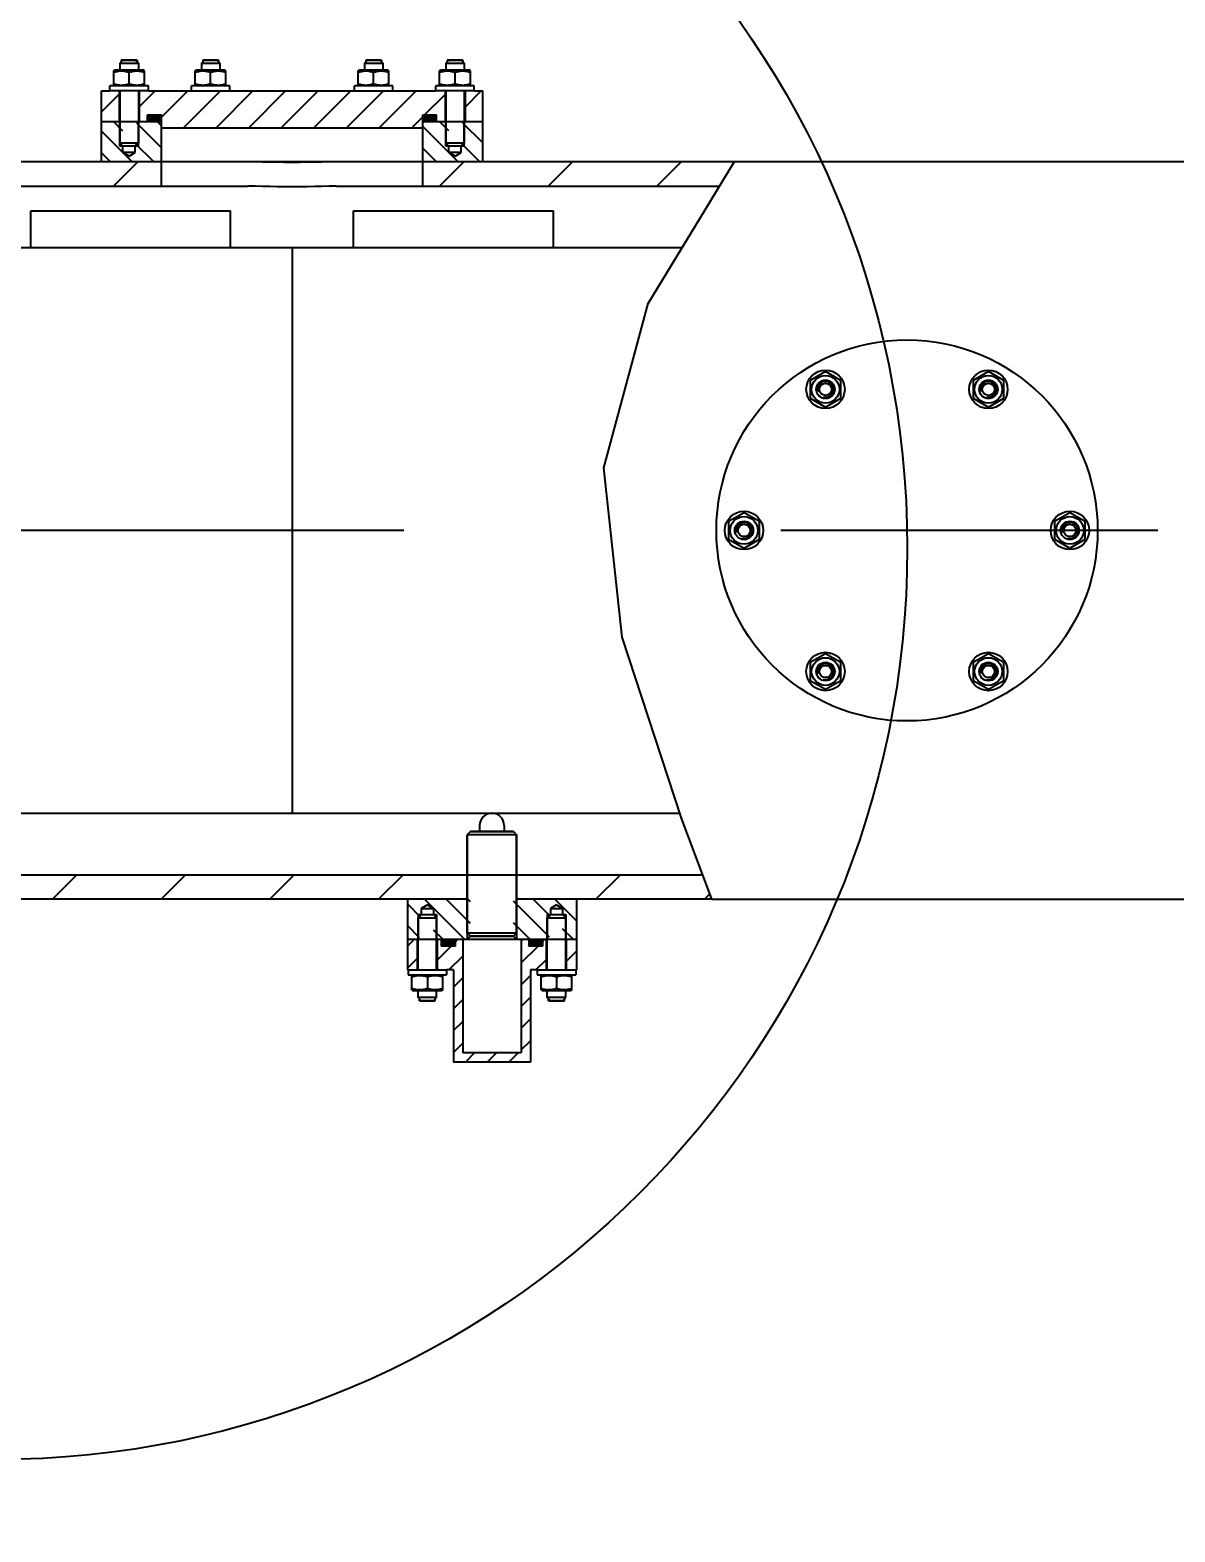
# Model space of a CAD drawing. Header units: millimetres. Extents: x 0 to 1189, y 0 to 841.
# Drawn here: x 188.99 to 203.89, y 686.15 to 705.7 of the extents above; entities that cross this region are included whole.
import ezdxf

# ---------------------------------------------------------------- set-up
doc = ezdxf.new("R2010")
doc.units = ezdxf.units.MM
doc.header["$LTSCALE"] = 65.395
doc.linetypes.add('CENTER', pattern=[0.6, 0.375, -0.075, 0.075, -0.075])
doc.layers.get('0').update_dxf_attribs({"linetype": 'CONTINUOUS'})
for name, color, linetype in [('ALL_AXIS', 7, 'CONTINUOUS'), ('ALL_CHAMFER', 7, 'CONTINUOUS'), ('ALL_DIMENSIONS', 7, 'CONTINUOUS'), ('ALL_ROUND', 7, 'CONTINUOUS')]:
    doc.layers.add(name, color=color, linetype=linetype)
doc.styles.get("Standard").update_dxf_attribs({"font": 'txt', "width": 0.7})
doc.dimstyles.new('DIMSTYLE_2', dxfattribs={"dimtxt": 3.5, "dimasz": 3, "dimexe": 0.18, "dimexo": 0.0625, "dimgap": 0.09, "dimtad": 1, "dimlfac": 25, "dimdsep": 46, "dimtxsty": 'STANDARD', "dimblk": '_FILLED', "dimblk1": '_FILLED', "dimblk2": '_FILLED', "dimcen": 0.09, "dimadec": 0, "dimazin": 0, "dimtp": 2, "dimtm": 2, "dimtfac": 1, "dimtofl": 0, "dimtmove": 0, "dimatfit": 3, "dimldrblk": '_FILLED', "dimfxl": 1, "dimtolj": 1, "dimarcsym": 0})

# ---------------------------------------------------------------- blocks, each defined once
blk = doc.blocks.new('_FILLED')
at = {"color": 0, "linetype": 'BYBLOCK'}
blk.add_solid([(0, 0), (-1, 0.1667), (-1, -0.1667)], dxfattribs=at)
blk = doc.blocks.new('*D1')
at = {"layer": 'ALL_DIMENSIONS', "color": 2, "linetype": 'CONTINUOUS'}
for p, q in [((111.762, 705.039), (111.762, 735.427)), ((976.89, 705.039), (976.89, 735.427)), ((111.762, 733.427), (544.326, 733.427)), ((976.89, 733.427), (544.326, 733.427))]:
    blk.add_line(p, q, dxfattribs=at)
at = {"layer": 'ALL_DIMENSIONS', "color": 2, "linetype": 'CONTINUOUS', "xscale": 3, "yscale": 3, "zscale": 3, "rotation": 180}
blk.add_blockref('_FILLED', (111.762, 733.427), dxfattribs=at)
at = {"layer": 'ALL_DIMENSIONS', "color": 2, "linetype": 'CONTINUOUS', "xscale": 3, "yscale": 3, "zscale": 3}
blk.add_blockref('_FILLED', (976.89, 733.427), dxfattribs=at)
blk = doc.blocks.new('*D3')
at = {"layer": 'ALL_DIMENSIONS', "color": 2, "linetype": 'CONTINUOUS'}
for p, q in [((132.402, 666.841), (132.402, 725.427)), ((292.402, 694.115), (292.402, 725.427)), ((132.402, 723.427), (212.402, 723.427)), ((292.402, 723.427), (212.402, 723.427))]:
    blk.add_line(p, q, dxfattribs=at)
at = {"layer": 'ALL_DIMENSIONS', "color": 2, "linetype": 'CONTINUOUS', "xscale": 3, "yscale": 3, "zscale": 3, "rotation": 180}
blk.add_blockref('_FILLED', (132.402, 723.427), dxfattribs=at)
at = {"layer": 'ALL_DIMENSIONS', "color": 2, "linetype": 'CONTINUOUS', "xscale": 3, "yscale": 3, "zscale": 3}
blk.add_blockref('_FILLED', (292.402, 723.427), dxfattribs=at)
blk = doc.blocks.new('*D4')
at = {"layer": 'ALL_DIMENSIONS', "color": 2, "linetype": 'CONTINUOUS'}
for p, q in [((132.402, 666.841), (132.402, 730.427)), ((452.402, 694.115), (452.402, 730.427)), ((132.402, 728.427), (292.402, 728.427)), ((452.402, 728.427), (292.402, 728.427))]:
    blk.add_line(p, q, dxfattribs=at)
at = {"layer": 'ALL_DIMENSIONS', "color": 2, "linetype": 'CONTINUOUS', "xscale": 3, "yscale": 3, "zscale": 3, "rotation": 180}
blk.add_blockref('_FILLED', (132.402, 728.427), dxfattribs=at)
at = {"layer": 'ALL_DIMENSIONS', "color": 2, "linetype": 'CONTINUOUS', "xscale": 3, "yscale": 3, "zscale": 3}
blk.add_blockref('_FILLED', (452.402, 728.427), dxfattribs=at)

msp = doc.modelspace()

# ---------------------------------------------------------------- linework, layer by layer
at = {"color": 7, "linetype": 'CONTINUOUS'}
for p, q in [((190.08175677, 705.16758161), (190.10175857, 705.17912965)), ((190.10175996, 705.17912965), (190.46175719, 705.17912965)), ((190.38443807, 705.30712965), (190.17907908, 705.30712965)), ((190.48176038, 705.16758161), (190.46175857, 705.17912965)), ((191.14175677, 705.16758161), (191.16175857, 705.17912965)), ((191.16175996, 705.17912965), (191.52175719, 705.17912965)), ((191.44443807, 705.30712965), (191.23907908, 705.30712965)), ((191.54176038, 705.16758161), (191.52175857, 705.17912965)), ((193.26175677, 705.16758161), (193.28175857, 705.17912965)), ((193.28175996, 705.17912965), (193.64175719, 705.17912965)), ((193.56443807, 705.30712965), (193.35907908, 705.30712965)), ((193.66176038, 705.16758161), (193.64175857, 705.17912965)), ((194.32175677, 705.16758161), (194.34175857, 705.17912965)), ((194.34175996, 705.17912965), (194.70175719, 705.17912965)), ((194.62443807, 705.30712965), (194.41907908, 705.30712965)), ((194.72176038, 705.16758161), (194.70175857, 705.17912965)), ((190.08175857, 704.98267666), (190.08175857, 705.16758265)), ((190.10175857, 704.97112965), (190.08175857, 704.98267666)), ((190.28175857, 705.00053994), (190.28175857, 705.14971937)), ((190.46175857, 704.97112965), (190.48175857, 704.98267666)), ((190.48175857, 704.98267666), (190.48175857, 705.16758265)), ((191.14175857, 704.98267666), (191.14175857, 705.16758265)), ((191.16175857, 704.97112965), (191.14175857, 704.98267666)), ((191.34175857, 705.00053994), (191.34175857, 705.14971937)), ((191.52175857, 704.97112965), (191.54175857, 704.98267666)), ((191.54175857, 704.98267666), (191.54175857, 705.16758265)), ((193.26175857, 704.98267666), (193.26175857, 705.16758265)), ((193.28175857, 704.97112965), (193.26175857, 704.98267666)), ((193.46175857, 705.00053994), (193.46175857, 705.14971937)), ((193.64175857, 704.97112965), (193.66175857, 704.98267666)), ((193.66175857, 704.98267666), (193.66175857, 705.16758265)), ((194.32175857, 704.98267666), (194.32175857, 705.16758265)), ((194.34175857, 704.97112965), (194.32175857, 704.98267666)), ((194.52175857, 705.00053994), (194.52175857, 705.14971937)), ((194.70175857, 704.97112965), (194.72175857, 704.98267666)), ((194.72175857, 704.98267666), (194.72175857, 705.16758265)), ((189.92175857, 703.98712965), (189.92175857, 704.90712965)), ((189.92175857, 704.90712965), (190.03175857, 704.90712965)), ((190.15175857, 704.90712965), (190.15175857, 704.50712965)), ((190.41175857, 704.90712965), (190.41175857, 704.50712965)), ((190.53175857, 704.90712965), (194.27175857, 704.90712965)), ((194.39175857, 704.90712965), (194.39175857, 704.50712965)), ((194.65175857, 704.90712965), (194.65175857, 704.50712965)), ((194.77175857, 704.90712965), (194.88175857, 704.90712965)), ((194.88175857, 703.98712965), (194.88175857, 704.90712965)), ((190.52175857, 704.50712965), (190.52175857, 704.59512965)), ((190.52175857, 704.59512965), (190.70175857, 704.59512965)), ((190.70175857, 703.66712965), (190.70175857, 704.59512965)), ((194.10175857, 703.66712965), (194.10175857, 704.59512965)), ((194.10175857, 704.59512965), (194.28175857, 704.59512965)), ((194.28175857, 704.50712965), (194.28175857, 704.59512965)), ((189.92175857, 704.50712965), (190.70175857, 704.50712965)), ((190.70175857, 704.42712965), (194.10175857, 704.42712965)), ((194.10175857, 704.50712965), (194.88175857, 704.50712965)), ((190.40175857, 704.18712965), (190.16175857, 704.18712965)), ((190.20175857, 704.10712965), (190.20175857, 704.18712965)), ((190.28175857, 704.0590608), (190.20175857, 704.10712965)), ((190.36175857, 704.10712965), (190.20175857, 704.10712965)), ((190.28175857, 704.0590608), (190.36175857, 704.10712965)), ((190.36175857, 704.10712965), (190.36175857, 704.18712965)), ((194.64175857, 704.18712965), (194.40175857, 704.18712965)), ((194.44175857, 704.10712965), (194.44175857, 704.18712965)), ((194.52175857, 704.0590608), (194.44175857, 704.10712965)), ((194.60175857, 704.10712965), (194.44175857, 704.10712965)), ((194.52175857, 704.0590608), (194.60175857, 704.10712965)), ((194.60175857, 704.10712965), (194.60175857, 704.18712965)), ((186.92175857, 703.98712965), (230.50768936, 703.98712965)), ((197.77766922, 703.3605382), (198.15818579, 703.98712965)), ((181.37277122, 703.66712965), (191.82730231, 703.66712965)), ((192.97621484, 703.66712965), (197.96385613, 703.66712965)), ((189.00175857, 702.86712965), (189.00175857, 703.34712965)), ((189.00175857, 703.34712965), (191.60175857, 703.34712965)), ((191.60175857, 702.86712965), (191.60175857, 703.34712965)), ((193.20175857, 702.86712965), (193.20175857, 703.34712965)), ((193.20175857, 703.34712965), (195.80175857, 703.34712965)), ((195.80175857, 702.86712965), (195.80175857, 703.34712965)), ((197.03443509, 702.14167293), (197.77766922, 703.3605382)), ((180.97694073, 702.86712965), (197.4768008, 702.86712965)), ((192.40175857, 702.86712965), (192.40175857, 695.50712965)), ((196.45624509, 700.00367204), (197.03443509, 702.14167293)), ((199.34175857, 701.25404362), (199.14175857, 701.13857356)), ((199.14175857, 701.13857356), (199.14175857, 700.90763346)), ((199.54175857, 701.13857356), (199.34175857, 701.25404362)), ((199.54175857, 700.90763346), (199.54175857, 701.13857356)), ((201.46175857, 701.25404362), (201.26175857, 701.13857356)), ((201.26175857, 701.13857356), (201.26175857, 700.90763346)), ((201.66175857, 701.13857356), (201.46175857, 701.25404362)), ((201.66175857, 700.90763346), (201.66175857, 701.13857356)), ((199.14175857, 700.90763346), (199.34175857, 700.7921634)), ((199.34175857, 700.7921634), (199.54175857, 700.90763346)), ((201.26175857, 700.90763346), (201.46175857, 700.7921634)), ((201.46175857, 700.7921634), (201.66175857, 700.90763346)), ((196.69829265, 697.79676499), (196.45624509, 700.00367204)), ((198.28175857, 699.41806976), (198.08175857, 699.30259971)), ((198.48175857, 699.30259971), (198.28175857, 699.41806976)), ((202.52175857, 699.41806976), (202.32175857, 699.30259971)), ((202.72175857, 699.30259971), (202.52175857, 699.41806976)), ((198.08175857, 699.30259971), (198.08175857, 699.0716596)), ((198.48175857, 699.0716596), (198.48175857, 699.30259971)), ((202.32175857, 699.30259971), (202.32175857, 699.0716596)), ((202.72175857, 699.0716596), (202.72175857, 699.30259971)), ((198.08175857, 699.0716596), (198.28175857, 698.95618955)), ((198.28175857, 698.95618955), (198.48175857, 699.0716596)), ((202.32175857, 699.0716596), (202.52175857, 698.95618955)), ((202.52175857, 698.95618955), (202.72175857, 699.0716596)), ((197.46655878, 695.44375576), (196.69829265, 697.79676499)), ((199.34175857, 697.5820959), (199.14175857, 697.46662585)), ((199.54175857, 697.46662585), (199.34175857, 697.5820959)), ((201.46175857, 697.5820959), (201.26175857, 697.46662585)), ((201.66175857, 697.46662585), (201.46175857, 697.5820959)), ((199.14175857, 697.46662585), (199.14175857, 697.23568574)), ((199.54175857, 697.23568574), (199.54175857, 697.46662585)), ((201.26175857, 697.46662585), (201.26175857, 697.23568574)), ((201.66175857, 697.23568574), (201.66175857, 697.46662585)), ((199.14175857, 697.23568574), (199.34175857, 697.12021569)), ((199.34175857, 697.12021569), (199.54175857, 697.23568574)), ((201.26175857, 697.23568574), (201.46175857, 697.12021569)), ((201.46175857, 697.12021569), (201.66175857, 697.23568574)), ((178.3685533, 695.50712965), (197.44586697, 695.50712965)), ((197.8642143, 694.38712965), (197.46655878, 695.44375576)), ((194.72175857, 695.26712965), (195.28175857, 695.26712965)), ((178.30743983, 694.70712965), (197.74378403, 694.70712965)), ((194.68175857, 694.38712965), (186.92175857, 694.38712965)), ((193.90175857, 694.38712965), (193.90175857, 693.46712965)), ((194.16175857, 694.3151985), (194.08175857, 694.26712965)), ((194.08175857, 694.26712965), (194.08175857, 694.18712965)), ((194.08175857, 694.26712965), (194.24175857, 694.26712965)), ((194.16175857, 694.3151985), (194.24175857, 694.26712965)), ((194.24175857, 694.26712965), (194.24175857, 694.18712965)), ((197.8642143, 694.38712965), (195.32175857, 694.38712965)), ((195.84175857, 694.3151985), (195.76175857, 694.26712965)), ((195.76175857, 694.26712965), (195.76175857, 694.18712965)), ((195.76175857, 694.26712965), (195.92175857, 694.26712965)), ((195.84175857, 694.3151985), (195.92175857, 694.26712965)), ((195.92175857, 694.26712965), (195.92175857, 694.18712965)), ((196.10175857, 694.38712965), (196.10175857, 693.46712965)), ((194.04175857, 694.18712965), (194.28175857, 694.18712965)), ((195.72175857, 694.18712965), (195.96175857, 694.18712965)), ((193.90175857, 693.86712965), (196.10175857, 693.86712965)), ((194.03175857, 693.46712965), (194.03175857, 693.86712965)), ((194.29175857, 693.46712965), (194.29175857, 693.86712965)), ((194.34175857, 693.86712965), (194.34175857, 693.77912965)), ((194.52175857, 693.86712965), (194.52175857, 693.77912965)), ((194.62175857, 693.86712965), (194.62175857, 692.38712965)), ((194.72175857, 693.90712965), (194.68175857, 693.86712965)), ((194.72175857, 693.90712965), (195.28175857, 693.90712965)), ((195.28175857, 693.90712965), (195.32175857, 693.86712965)), ((195.38175857, 693.86712965), (195.38175857, 692.38712965)), ((195.48175857, 693.86712965), (195.48175857, 693.77912965)), ((195.66175857, 693.86712965), (195.66175857, 693.77912965)), ((195.71175857, 693.46712965), (195.71175857, 693.86712965)), ((195.97175857, 693.46712965), (195.97175857, 693.86712965)), ((194.52175857, 693.77912965), (194.34175857, 693.77912965)), ((195.66175857, 693.77912965), (195.48175857, 693.77912965)), ((193.91175857, 693.46712965), (193.90175857, 693.46712965)), ((194.50175857, 693.46712965), (194.41175857, 693.46712965)), ((194.50175857, 693.46712965), (194.50175857, 692.26712965)), ((195.50175857, 693.46712965), (195.50175857, 692.26712965)), ((195.59175857, 693.46712965), (195.50175857, 693.46712965)), ((196.10175857, 693.46712965), (196.09175857, 693.46712965)), ((193.98175857, 693.40312965), (193.96175857, 693.39158265)), ((193.96175857, 693.20667666), (193.96175857, 693.39158265)), ((194.16175857, 693.37371937), (194.16175857, 693.22453994)), ((194.34175857, 693.40312965), (194.36175857, 693.39158265)), ((194.36175857, 693.20667666), (194.36175857, 693.39158265)), ((195.66175857, 693.40312965), (195.64175857, 693.39158265)), ((195.64175857, 693.20667666), (195.64175857, 693.39158265)), ((195.84175857, 693.37371937), (195.84175857, 693.22453994)), ((196.02175857, 693.40312965), (196.04175857, 693.39158265)), ((196.04175857, 693.20667666), (196.04175857, 693.39158265)), ((193.96175677, 693.2066777), (193.98175857, 693.19512965)), ((194.34175719, 693.19512965), (193.98175996, 693.19512965)), ((194.05907908, 693.06712965), (194.26443807, 693.06712965)), ((194.36176038, 693.2066777), (194.34175857, 693.19512965)), ((195.64175677, 693.2066777), (195.66175857, 693.19512965)), ((196.02175719, 693.19512965), (195.66175996, 693.19512965)), ((195.73907908, 693.06712965), (195.94443807, 693.06712965)), ((196.04176038, 693.2066777), (196.02175857, 693.19512965)), ((195.38175857, 692.38712965), (194.62175857, 692.38712965)), ((195.50175857, 692.26712965), (194.50175857, 692.26712965))]:
    msp.add_line(p, q, dxfattribs=at)
at = {"color": 2, "linetype": 'CONTINUOUS'}
for p, q in [((190.17907908, 705.30712965), (190.17907908, 705.28445016)), ((190.38443807, 705.30712965), (190.38443807, 705.28445016)), ((191.23907908, 705.30712965), (191.23907908, 705.28445016)), ((191.44443807, 705.30712965), (191.44443807, 705.28445016)), ((193.35907908, 705.30712965), (193.35907908, 705.28445016)), ((193.56443807, 705.30712965), (193.56443807, 705.28445016)), ((194.41907908, 705.30712965), (194.41907908, 705.28445016)), ((194.62443807, 705.30712965), (194.62443807, 705.28445016)), ((189.92175857, 704.63293848), (190.15175857, 704.86293848)), ((190.41175857, 704.69867441), (190.62021382, 704.90712965)), ((190.70175857, 704.56441034), (191.04447789, 704.90712965)), ((190.98874196, 704.42712965), (191.46874196, 704.90712965)), ((191.41300602, 704.42712965), (191.89300602, 704.90712965)), ((191.83727009, 704.42712965), (192.31727009, 704.90712965)), ((192.26153416, 704.42712965), (192.74153416, 704.90712965)), ((192.68579823, 704.42712965), (193.16579823, 704.90712965)), ((193.1100623, 704.42712965), (193.5900623, 704.90712965)), ((193.53432637, 704.42712965), (194.01432637, 704.90712965)), ((194.12659044, 704.59512965), (194.39175857, 704.86029779)), ((194.65175857, 704.69603372), (194.86285451, 704.90712965)), ((190.52175857, 704.58994254), (190.52694568, 704.59512965)), ((190.52175857, 704.57580041), (190.54108782, 704.59512965)), ((190.52175857, 704.56165827), (190.55522996, 704.59512965)), ((190.52175857, 704.54751614), (190.56937209, 704.59512965)), ((190.52175857, 704.533374), (190.58351423, 704.59512965)), ((190.52175857, 704.51923186), (190.59765636, 704.59512965)), ((190.5237985, 704.50712965), (190.6117985, 704.59512965)), ((190.6117985, 704.50712965), (190.5237985, 704.59512965)), ((190.53794063, 704.50712965), (190.62594063, 704.59512965)), ((190.62594063, 704.50712965), (190.53794063, 704.59512965)), ((190.55208277, 704.50712965), (190.64008277, 704.59512965)), ((190.64008277, 704.50712965), (190.55208277, 704.59512965)), ((190.56622491, 704.50712965), (190.65422491, 704.59512965)), ((190.65422491, 704.50712965), (190.56622491, 704.59512965)), ((190.58036704, 704.50712965), (190.66836704, 704.59512965)), ((190.66836704, 704.50712965), (190.58036704, 704.59512965)), ((190.59450918, 704.50712965), (190.68250918, 704.59512965)), ((190.68250918, 704.50712965), (190.59450918, 704.59512965)), ((190.60865131, 704.50712965), (190.69665131, 704.59512965)), ((190.69665131, 704.50712965), (190.60865131, 704.59512965)), ((190.70175857, 704.51616453), (190.62279345, 704.59512965)), ((190.62279345, 704.50712965), (190.70175857, 704.58609478)), ((190.70175857, 704.53030666), (190.63693558, 704.59512965)), ((190.70175857, 704.5444488), (190.65107772, 704.59512965)), ((190.70175857, 704.55859093), (190.66521985, 704.59512965)), ((190.70175857, 704.57273307), (190.67936199, 704.59512965)), ((190.70175857, 704.5868752), (190.69350413, 704.59512965)), ((194.10175857, 704.59198223), (194.104906, 704.59512965)), ((194.10175857, 704.57784009), (194.11904813, 704.59512965)), ((194.10175857, 704.56369796), (194.13319027, 704.59512965)), ((194.10175857, 704.54955582), (194.1473324, 704.59512965)), ((194.10175857, 704.53541369), (194.16147454, 704.59512965)), ((194.10175857, 704.52127155), (194.17561668, 704.59512965)), ((194.10175881, 704.50712965), (194.18975881, 704.59512965)), ((194.18975881, 704.50712965), (194.10175881, 704.59512965)), ((194.11590095, 704.50712965), (194.20390095, 704.59512965)), ((194.20390095, 704.50712965), (194.11590095, 704.59512965)), ((194.13004308, 704.50712965), (194.21804308, 704.59512965)), ((194.21804308, 704.50712965), (194.13004308, 704.59512965)), ((194.14418522, 704.50712965), (194.23218522, 704.59512965)), ((194.23218522, 704.50712965), (194.14418522, 704.59512965)), ((194.15832735, 704.50712965), (194.24632735, 704.59512965)), ((194.24632735, 704.50712965), (194.15832735, 704.59512965)), ((194.17246949, 704.50712965), (194.26046949, 704.59512965)), ((194.26046949, 704.50712965), (194.17246949, 704.59512965)), ((194.18661162, 704.50712965), (194.27461162, 704.59512965)), ((194.27461162, 704.50712965), (194.18661162, 704.59512965)), ((194.28175857, 704.51412484), (194.20075376, 704.59512965)), ((194.20075376, 704.50712965), (194.28175857, 704.58813447)), ((194.28175857, 704.52826697), (194.2148959, 704.59512965)), ((194.28175857, 704.54240911), (194.22903803, 704.59512965)), ((194.28175857, 704.55655125), (194.24318017, 704.59512965)), ((194.28175857, 704.57069338), (194.2573223, 704.59512965)), ((194.28175857, 704.58483552), (194.27146444, 704.59512965)), ((190.20175857, 704.38428354), (190.07891246, 704.50712965)), ((190.16175857, 704.18712965), (190.16175857, 704.50712965)), ((190.70175857, 704.16712625), (190.38175687, 704.48712795)), ((190.40175857, 704.18712965), (190.40175857, 704.50712965)), ((190.59765636, 704.50712965), (190.52175857, 704.58302744)), ((190.58351423, 704.50712965), (190.52175857, 704.56888531)), ((190.56937209, 704.50712965), (190.52175857, 704.55474317)), ((190.55522996, 704.50712965), (190.52175857, 704.54060103)), ((190.54108782, 704.50712965), (190.52175857, 704.5264589)), ((190.52694568, 704.50712965), (190.52175857, 704.51231676)), ((190.63693558, 704.50712965), (190.70175857, 704.57195264)), ((190.70175857, 704.44996897), (190.64459789, 704.50712965)), ((190.65107772, 704.50712965), (190.70175857, 704.55781051)), ((190.66521985, 704.50712965), (190.70175857, 704.54366837)), ((190.67936199, 704.50712965), (190.70175857, 704.52952624)), ((190.69350413, 704.50712965), (190.70175857, 704.5153841)), ((193.95859044, 704.42712965), (194.10175857, 704.57029779)), ((194.17561668, 704.50712965), (194.10175857, 704.58098775)), ((194.16147454, 704.50712965), (194.10175857, 704.56684562)), ((194.1473324, 704.50712965), (194.10175857, 704.55270348)), ((194.13319027, 704.50712965), (194.10175857, 704.53856135)), ((194.11904813, 704.50712965), (194.10175857, 704.52441921)), ((194.104906, 704.50712965), (194.10175857, 704.51027708)), ((194.55871044, 703.98712965), (194.10175857, 704.44408152)), ((194.2148959, 704.50712965), (194.28175857, 704.57399233)), ((194.22903803, 704.50712965), (194.28175857, 704.5598502)), ((194.24318017, 704.50712965), (194.28175857, 704.54570806)), ((194.2573223, 704.50712965), (194.28175857, 704.53156592)), ((194.27146444, 704.50712965), (194.28175857, 704.51742379)), ((194.44175857, 704.38692423), (194.32155315, 704.50712965)), ((194.40175857, 704.18712965), (194.40175857, 704.50712965)), ((194.88175857, 704.22976694), (194.62307722, 704.4884483)), ((194.64175857, 704.18712965), (194.64175857, 704.50712965)), ((190.31606975, 703.98712965), (189.92175857, 704.38144083)), ((190.17907908, 704.20980915), (190.17907908, 704.18712965)), ((190.59891246, 703.98712965), (190.36175857, 704.22428354)), ((190.38443807, 704.20980915), (190.38443807, 704.18712965)), ((194.41907908, 704.20980915), (194.41907908, 704.18712965)), ((194.84155315, 703.98712965), (194.60175857, 704.22692423)), ((194.62443807, 704.20980915), (194.62443807, 704.18712965)), ((190.03322704, 703.98712965), (189.92175857, 704.09859812)), ((194.27586772, 703.98712965), (194.10175857, 704.1612388)), ((190.07718483, 703.66712965), (190.39718483, 703.98712965)), ((194.31982552, 703.66712965), (194.63982552, 703.98712965)), ((195.73403908, 703.66712965), (196.05403908, 703.98712965)), ((197.14825264, 703.66712965), (197.46825264, 703.98712965)), ((189.28246621, 694.38712965), (189.60246621, 694.70712965)), ((190.69667977, 694.38712965), (191.01667977, 694.70712965)), ((192.11089333, 694.38712965), (192.43089333, 694.70712965)), ((193.52510689, 694.38712965), (193.84510689, 694.70712965)), ((194.68175857, 694.70712965), (194.68175857, 693.86712965)), ((195.32175857, 694.70712965), (195.32175857, 693.86712965)), ((196.35353402, 694.38712965), (196.67353402, 694.70712965)), ((197.76774758, 694.38712965), (197.83783666, 694.45721873)), ((194.08175857, 694.14710795), (193.90175857, 694.32710795)), ((194.64457959, 693.86712965), (194.12457959, 694.38712965)), ((194.72175857, 694.07279338), (194.4074223, 694.38712965)), ((194.72175857, 694.35563609), (194.69026501, 694.38712965)), ((195.74885451, 693.89422558), (195.28175857, 694.36132152)), ((195.76175857, 694.16416423), (195.53879315, 694.38712965)), ((196.10175857, 694.10700694), (195.82163586, 694.38712965)), ((194.06032637, 693.88569745), (193.90175857, 694.04426524)), ((194.04175857, 694.18712965), (194.04175857, 693.86712965)), ((194.05907908, 694.16445016), (194.05907908, 694.18712965)), ((194.26443807, 694.16445016), (194.26443807, 694.18712965)), ((194.28175857, 694.18712965), (194.28175857, 693.86712965)), ((195.49310772, 693.86712965), (195.28175857, 694.0784788)), ((195.72175857, 694.18712965), (195.72175857, 693.86712965)), ((195.73907908, 694.16445016), (195.73907908, 694.18712965)), ((195.94443807, 694.16445016), (195.94443807, 694.18712965)), ((195.96175857, 694.18712965), (195.96175857, 693.86712965)), ((193.90175857, 693.77519949), (193.99368874, 693.86712965)), ((194.36173687, 693.86712965), (194.24175857, 693.98710795)), ((194.34175857, 693.85779308), (194.35109515, 693.86712965)), ((194.34175857, 693.84365094), (194.36523728, 693.86712965)), ((194.34175857, 693.82950881), (194.37937942, 693.86712965)), ((194.34175857, 693.81536667), (194.39352155, 693.86712965)), ((194.34175857, 693.80122454), (194.40766369, 693.86712965)), ((194.34175857, 693.7870824), (194.42180583, 693.86712965)), ((194.42180583, 693.77912965), (194.34175857, 693.8591769)), ((194.40766369, 693.77912965), (194.34175857, 693.84503477)), ((194.34794796, 693.77912965), (194.43594796, 693.86712965)), ((194.43594796, 693.77912965), (194.34794796, 693.86712965)), ((194.3620901, 693.77912965), (194.4500901, 693.86712965)), ((194.4500901, 693.77912965), (194.3620901, 693.86712965)), ((194.37623223, 693.77912965), (194.46423223, 693.86712965)), ((194.46423223, 693.77912965), (194.37623223, 693.86712965)), ((194.39037437, 693.77912965), (194.47837437, 693.86712965)), ((194.47837437, 693.77912965), (194.39037437, 693.86712965)), ((194.4045165, 693.77912965), (194.4925165, 693.86712965)), ((194.4925165, 693.77912965), (194.4045165, 693.86712965)), ((194.41865864, 693.77912965), (194.50665864, 693.86712965)), ((194.50665864, 693.77912965), (194.41865864, 693.86712965)), ((194.43280077, 693.77912965), (194.52080077, 693.86712965)), ((194.52080077, 693.77912965), (194.43280077, 693.86712965)), ((194.52175857, 693.79231399), (194.44694291, 693.86712965)), ((194.44694291, 693.77912965), (194.52175857, 693.85394532)), ((194.52175857, 693.80645612), (194.46108505, 693.86712965)), ((194.46108505, 693.77912965), (194.52175857, 693.83980318)), ((194.52175857, 693.82059826), (194.47522718, 693.86712965)), ((194.52175857, 693.8347404), (194.48936932, 693.86712965)), ((194.52175857, 693.84888253), (194.50351145, 693.86712965)), ((194.52175857, 693.86302467), (194.51765359, 693.86712965)), ((194.52175857, 693.82951407), (194.55937416, 693.86712965)), ((195.38175857, 693.84098593), (195.4079023, 693.86712965)), ((195.48175857, 693.86642223), (195.482466, 693.86712965)), ((195.48175857, 693.85228009), (195.49660813, 693.86712965)), ((195.48175857, 693.83813796), (195.51075027, 693.86712965)), ((195.48175857, 693.82399582), (195.5248924, 693.86712965)), ((195.48175857, 693.80985369), (195.53903454, 693.86712965)), ((195.48175857, 693.79571155), (195.55317668, 693.86712965)), ((195.48175857, 693.78156942), (195.56731881, 693.86712965)), ((195.56731881, 693.77912965), (195.48175857, 693.86468989)), ((195.55317668, 693.77912965), (195.48175857, 693.85054775)), ((195.53903454, 693.77912965), (195.48175857, 693.83640562)), ((195.49346095, 693.77912965), (195.58146095, 693.86712965)), ((195.58146095, 693.77912965), (195.49346095, 693.86712965)), ((195.50760308, 693.77912965), (195.59560308, 693.86712965)), ((195.59560308, 693.77912965), (195.50760308, 693.86712965)), ((195.52174522, 693.77912965), (195.60974522, 693.86712965)), ((195.60974522, 693.77912965), (195.52174522, 693.86712965)), ((195.53588735, 693.77912965), (195.62388735, 693.86712965)), ((195.62388735, 693.77912965), (195.53588735, 693.86712965)), ((195.55002949, 693.77912965), (195.63802949, 693.86712965)), ((195.63802949, 693.77912965), (195.55002949, 693.86712965)), ((195.56417162, 693.77912965), (195.65217162, 693.86712965)), ((195.65217162, 693.77912965), (195.56417162, 693.86712965)), ((195.66175857, 693.78368484), (195.57831376, 693.86712965)), ((195.57831376, 693.77912965), (195.66175857, 693.86257447)), ((195.66175857, 693.79782697), (195.5924559, 693.86712965)), ((195.5924559, 693.77912965), (195.66175857, 693.84843233)), ((195.66175857, 693.81196911), (195.60659803, 693.86712965)), ((195.66175857, 693.82611125), (195.62074017, 693.86712965)), ((195.66175857, 693.84025338), (195.6348823, 693.86712965)), ((195.66175857, 693.85439552), (195.64902444, 693.86712965)), ((195.66175857, 693.83814322), (195.69074501, 693.86712965)), ((196.05879315, 693.86712965), (195.92175857, 694.00416423)), ((195.97175857, 693.8653005), (195.97358772, 693.86712965)), ((194.29175857, 693.59951407), (194.47137416, 693.77912965)), ((194.39352155, 693.77912965), (194.34175857, 693.83089263)), ((194.37937942, 693.77912965), (194.34175857, 693.8167505)), ((194.36523728, 693.77912965), (194.34175857, 693.80260836)), ((194.35109515, 693.77912965), (194.34175857, 693.78846623)), ((194.44221687, 693.46712965), (194.62175857, 693.64667135)), ((194.47522718, 693.77912965), (194.52175857, 693.82566105)), ((194.48936932, 693.77912965), (194.52175857, 693.81151891)), ((194.50351145, 693.77912965), (194.52175857, 693.79737677)), ((194.51765359, 693.77912965), (194.52175857, 693.78323464)), ((195.38175857, 693.55814322), (195.60274501, 693.77912965)), ((195.5248924, 693.77912965), (195.48175857, 693.82226348)), ((195.51075027, 693.77912965), (195.48175857, 693.80812135)), ((195.49660813, 693.77912965), (195.48175857, 693.79397921)), ((195.482466, 693.77912965), (195.48175857, 693.77983708)), ((195.60659803, 693.77912965), (195.66175857, 693.8342902)), ((195.62074017, 693.77912965), (195.66175857, 693.82014806)), ((195.6348823, 693.77912965), (195.66175857, 693.80600592)), ((195.64902444, 693.77912965), (195.66175857, 693.79186379)), ((195.97175857, 693.58245779), (196.10175857, 693.71245779)), ((193.90175857, 693.49235678), (194.03175857, 693.62235678)), ((195.57358772, 693.46712965), (195.71175857, 693.6053005)), ((194.50175857, 693.24382864), (194.62175857, 693.36382864)), ((195.38175857, 693.2753005), (195.50175857, 693.3953005)), ((194.05907908, 693.06712965), (194.05907908, 693.08980915)), ((194.26443807, 693.06712965), (194.26443807, 693.08980915)), ((194.50175857, 692.96098593), (194.62175857, 693.08098593)), ((195.38175857, 692.99245779), (195.50175857, 693.11245779)), ((195.73907908, 693.06712965), (195.73907908, 693.08980915)), ((195.94443807, 693.06712965), (195.94443807, 693.08980915)), ((194.50175857, 692.67814322), (194.62175857, 692.79814322)), ((195.38175857, 692.70961508), (195.50175857, 692.82961508)), ((194.50175857, 692.3953005), (194.62175857, 692.5153005)), ((195.38175857, 692.42677237), (195.50175857, 692.54677237)), ((194.65643044, 692.26712965), (194.77643044, 692.38712965)), ((194.93927315, 692.26712965), (195.05927315, 692.38712965)), ((195.22211586, 692.26712965), (195.34211586, 692.38712965))]:
    msp.add_line(p, q, dxfattribs=at)
at = {"color": 7, "linetype": 'CONTINUOUS'}
for points in [[(190.08175857, 705.14971937), (190.09228277, 705.15308744), (190.10262009, 705.15610057), (190.1127462, 705.15875573), (190.12273409, 705.16106201), (190.13264158, 705.16303023), (190.14248981, 705.16465218), (190.15231803, 705.16592604), (190.16212971, 705.16684352), (190.17194262, 705.16739617), (190.18175312, 705.16758265), (190.19156284, 705.16739662), (190.20137375, 705.16684454), (190.21118225, 705.16592795), (190.22100673, 705.16465522), (190.23085145, 705.16303461), (190.24075518, 705.161068), (190.25073589, 705.15876463), (190.26086033, 705.15611074), (190.27121031, 705.15309432), (190.28175857, 705.14971937)], [(190.08175857, 705.00053994), (190.09489992, 704.9963781), (190.10776974, 704.99277084), (190.12032232, 704.98972203), (190.13269478, 704.98722004), (190.14500562, 704.98524766), (190.15726493, 704.98382553), (190.16952502, 704.98296692), (190.18177772, 704.98267666), (190.19402996, 704.98296869), (190.20628868, 704.98382893), (190.21854608, 704.98525248), (190.2308534, 704.98722568), (190.24321917, 704.98972739), (190.25576371, 704.99277511), (190.26862557, 704.9963806), (190.28175857, 705.00053994)], [(190.28175857, 705.14971937), (190.29345671, 705.15344537), (190.30492562, 705.15673159), (190.31613046, 705.15957397), (190.32717573, 705.1619847), (190.33814885, 705.16397936), (190.34906613, 705.16554375), (190.35997342, 705.16667171), (190.37086945, 705.16735468), (190.38176964, 705.16758069), (190.39266971, 705.16735376), (190.4035655, 705.16666988), (190.41447202, 705.16554115), (190.42538761, 705.16397621), (190.43635807, 705.16198136), (190.44739919, 705.15957105), (190.45859944, 705.15672945), (190.47006428, 705.15344418), (190.48175857, 705.14971937)], [(190.28175857, 705.00053994), (190.29489992, 704.9963781), (190.30776974, 704.99277084), (190.32032232, 704.98972203), (190.33269478, 704.98722004), (190.34500562, 704.98524766), (190.35726493, 704.98382553), (190.36952502, 704.98296692), (190.38177772, 704.98267666), (190.39402996, 704.98296869), (190.40628868, 704.98382893), (190.41854608, 704.98525248), (190.4308534, 704.98722568), (190.44321917, 704.98972739), (190.45576371, 704.99277511), (190.46862557, 704.9963806), (190.48175857, 705.00053994)], [(191.14175857, 705.14971937), (191.15228277, 705.15308744), (191.16262009, 705.15610057), (191.1727462, 705.15875573), (191.18273409, 705.16106201), (191.19264158, 705.16303023), (191.20248981, 705.16465218), (191.21231803, 705.16592604), (191.22212971, 705.16684352), (191.23194262, 705.16739617), (191.24175312, 705.16758265), (191.25156284, 705.16739662), (191.26137375, 705.16684454), (191.27118225, 705.16592795), (191.28100673, 705.16465522), (191.29085145, 705.16303461), (191.30075518, 705.161068), (191.31073589, 705.15876463), (191.32086033, 705.15611074), (191.33121031, 705.15309432), (191.34175857, 705.14971937)], [(191.14175857, 705.00053994), (191.15489992, 704.9963781), (191.16776974, 704.99277084), (191.18032232, 704.98972203), (191.19269478, 704.98722004), (191.20500562, 704.98524766), (191.21726493, 704.98382553), (191.22952502, 704.98296692), (191.24177772, 704.98267666), (191.25402996, 704.98296869), (191.26628868, 704.98382893), (191.27854608, 704.98525248), (191.2908534, 704.98722568), (191.30321917, 704.98972739), (191.31576371, 704.99277511), (191.32862557, 704.9963806), (191.34175857, 705.00053994)], [(191.34175857, 705.14971937), (191.35345671, 705.15344537), (191.36492562, 705.15673159), (191.37613046, 705.15957397), (191.38717573, 705.1619847), (191.39814885, 705.16397936), (191.40906613, 705.16554375), (191.41997342, 705.16667171), (191.43086945, 705.16735468), (191.44176964, 705.16758069), (191.45266971, 705.16735376), (191.4635655, 705.16666988), (191.47447202, 705.16554115), (191.48538761, 705.16397621), (191.49635807, 705.16198136), (191.50739919, 705.15957105), (191.51859944, 705.15672945), (191.53006428, 705.15344418), (191.54175857, 705.14971937)], [(191.34175857, 705.00053994), (191.35489992, 704.9963781), (191.36776974, 704.99277084), (191.38032232, 704.98972203), (191.39269478, 704.98722004), (191.40500562, 704.98524766), (191.41726493, 704.98382553), (191.42952502, 704.98296692), (191.44177772, 704.98267666), (191.45402996, 704.98296869), (191.46628868, 704.98382893), (191.47854608, 704.98525248), (191.4908534, 704.98722568), (191.50321917, 704.98972739), (191.51576371, 704.99277511), (191.52862557, 704.9963806), (191.54175857, 705.00053994)], [(193.26175857, 705.14971937), (193.27228277, 705.15308744), (193.28262009, 705.15610057), (193.2927462, 705.15875573), (193.30273409, 705.16106201), (193.31264158, 705.16303023), (193.32248981, 705.16465218), (193.33231803, 705.16592604), (193.34212971, 705.16684352), (193.35194262, 705.16739617), (193.36175312, 705.16758265), (193.37156284, 705.16739662), (193.38137375, 705.16684454), (193.39118225, 705.16592795), (193.40100673, 705.16465522), (193.41085145, 705.16303461), (193.42075518, 705.161068), (193.43073589, 705.15876463), (193.44086033, 705.15611074), (193.45121031, 705.15309432), (193.46175857, 705.14971937)], [(193.26175857, 705.00053994), (193.27489992, 704.9963781), (193.28776974, 704.99277084), (193.30032232, 704.98972203), (193.31269478, 704.98722004), (193.32500562, 704.98524766), (193.33726493, 704.98382553), (193.34952502, 704.98296692), (193.36177772, 704.98267666), (193.37402996, 704.98296869), (193.38628868, 704.98382893), (193.39854608, 704.98525248), (193.4108534, 704.98722568), (193.42321917, 704.98972739), (193.43576371, 704.99277511), (193.44862557, 704.9963806), (193.46175857, 705.00053994)], [(193.46175857, 705.14971937), (193.47345671, 705.15344537), (193.48492562, 705.15673159), (193.49613046, 705.15957397), (193.50717573, 705.1619847), (193.51814885, 705.16397936), (193.52906613, 705.16554375), (193.53997342, 705.16667171), (193.55086945, 705.16735468), (193.56176964, 705.16758069), (193.57266971, 705.16735376), (193.5835655, 705.16666988), (193.59447202, 705.16554115), (193.60538761, 705.16397621), (193.61635807, 705.16198136), (193.62739919, 705.15957105), (193.63859944, 705.15672945), (193.65006428, 705.15344418), (193.66175857, 705.14971937)], [(193.46175857, 705.00053994), (193.47489992, 704.9963781), (193.48776974, 704.99277084), (193.50032232, 704.98972203), (193.51269478, 704.98722004), (193.52500562, 704.98524766), (193.53726493, 704.98382553), (193.54952502, 704.98296692), (193.56177772, 704.98267666), (193.57402996, 704.98296869), (193.58628868, 704.98382893), (193.59854608, 704.98525248), (193.6108534, 704.98722568), (193.62321917, 704.98972739), (193.63576371, 704.99277511), (193.64862557, 704.9963806), (193.66175857, 705.00053994)], [(194.32175857, 705.14971937), (194.33228277, 705.15308744), (194.34262009, 705.15610057), (194.3527462, 705.15875573), (194.36273409, 705.16106201), (194.37264158, 705.16303023), (194.38248981, 705.16465218), (194.39231803, 705.16592604), (194.40212971, 705.16684352), (194.41194262, 705.16739617), (194.42175312, 705.16758265), (194.43156284, 705.16739662), (194.44137375, 705.16684454), (194.45118225, 705.16592795), (194.46100673, 705.16465522), (194.47085145, 705.16303461), (194.48075518, 705.161068), (194.49073589, 705.15876463), (194.50086033, 705.15611074), (194.51121031, 705.15309432), (194.52175857, 705.14971937)], [(194.32175857, 705.00053994), (194.33489992, 704.9963781), (194.34776974, 704.99277084), (194.36032232, 704.98972203), (194.37269478, 704.98722004), (194.38500562, 704.98524766), (194.39726493, 704.98382553), (194.40952502, 704.98296692), (194.42177772, 704.98267666), (194.43402996, 704.98296869), (194.44628868, 704.98382893), (194.45854608, 704.98525248), (194.4708534, 704.98722568), (194.48321917, 704.98972739), (194.49576371, 704.99277511), (194.50862557, 704.9963806), (194.52175857, 705.00053994)], [(194.52175857, 705.14971937), (194.53345671, 705.15344537), (194.54492562, 705.15673159), (194.55613046, 705.15957397), (194.56717573, 705.1619847), (194.57814885, 705.16397936), (194.58906613, 705.16554375), (194.59997342, 705.16667171), (194.61086945, 705.16735468), (194.62176964, 705.16758069), (194.63266971, 705.16735376), (194.6435655, 705.16666988), (194.65447202, 705.16554115), (194.66538761, 705.16397621), (194.67635807, 705.16198136), (194.68739919, 705.15957105), (194.69859944, 705.15672945), (194.71006428, 705.15344418), (194.72175857, 705.14971937)], [(194.52175857, 705.00053994), (194.53489992, 704.9963781), (194.54776974, 704.99277084), (194.56032232, 704.98972203), (194.57269478, 704.98722004), (194.58500562, 704.98524766), (194.59726493, 704.98382553), (194.60952502, 704.98296692), (194.62177772, 704.98267666), (194.63402996, 704.98296869), (194.64628868, 704.98382893), (194.65854608, 704.98525248), (194.6708534, 704.98722568), (194.68321917, 704.98972739), (194.69576371, 704.99277511), (194.70862557, 704.9963806), (194.72175857, 705.00053994)], [(191.82730231, 703.98712965), (191.92029567, 703.98655219), (192.0145482, 703.98521501), (192.11021082, 703.98362416), (192.20683073, 703.98218738), (192.30411841, 703.981205), (192.40173484, 703.98085505), (192.49935372, 703.98120469), (192.59664728, 703.98218687), (192.69327595, 703.98362367), (192.78894882, 703.98521468), (192.88321127, 703.98655208), (192.97621484, 703.98712965)], [(192.97621484, 703.66712965), (192.88315937, 703.66616537), (192.7888862, 703.6639295), (192.69325725, 703.66126177), (192.59668677, 703.65884651), (192.49942412, 703.65719078), (192.40182582, 703.65659744), (192.30422056, 703.65718931), (192.20694126, 703.6588441), (192.11034595, 703.66125945), (192.014688, 703.66392795), (191.92038671, 703.66616483), (191.82730231, 703.66712965)], [(194.16175857, 693.37371937), (194.14861722, 693.37788121), (194.13574741, 693.38148847), (194.12319482, 693.38453728), (194.11082237, 693.38703927), (194.09851153, 693.38901164), (194.08625222, 693.39043378), (194.07399213, 693.39129239), (194.06173943, 693.39158265), (194.04948719, 693.39129061), (194.03722847, 693.39043037), (194.02497107, 693.38900682), (194.01266375, 693.38703362), (194.00029798, 693.38453192), (193.98775344, 693.3814842), (193.97489158, 693.37787871), (193.96175857, 693.37371937)], [(194.36175857, 693.37371937), (194.34861722, 693.37788121), (194.33574741, 693.38148847), (194.32319482, 693.38453728), (194.31082237, 693.38703927), (194.29851153, 693.38901164), (194.28625222, 693.39043378), (194.27399213, 693.39129239), (194.26173943, 693.39158265), (194.24948719, 693.39129061), (194.23722847, 693.39043037), (194.22497107, 693.38900682), (194.21266375, 693.38703362), (194.20029798, 693.38453192), (194.18775344, 693.3814842), (194.17489158, 693.37787871), (194.16175857, 693.37371937)], [(195.84175857, 693.37371937), (195.82861722, 693.37788121), (195.81574741, 693.38148847), (195.80319482, 693.38453728), (195.79082237, 693.38703927), (195.77851153, 693.38901164), (195.76625222, 693.39043378), (195.75399213, 693.39129239), (195.74173943, 693.39158265), (195.72948719, 693.39129061), (195.71722847, 693.39043037), (195.70497107, 693.38900682), (195.69266375, 693.38703362), (195.68029798, 693.38453192), (195.66775344, 693.3814842), (195.65489158, 693.37787871), (195.64175857, 693.37371937)], [(196.04175857, 693.37371937), (196.02861722, 693.37788121), (196.01574741, 693.38148847), (196.00319482, 693.38453728), (195.99082237, 693.38703927), (195.97851153, 693.38901164), (195.96625222, 693.39043378), (195.95399213, 693.39129239), (195.94173943, 693.39158265), (195.92948719, 693.39129061), (195.91722847, 693.39043037), (195.90497107, 693.38900682), (195.89266375, 693.38703362), (195.88029798, 693.38453192), (195.86775344, 693.3814842), (195.85489158, 693.37787871), (195.84175857, 693.37371937)], [(194.16175857, 693.22453994), (194.15006044, 693.22081394), (194.13859153, 693.21752772), (194.12738669, 693.21468534), (194.11634142, 693.21227461), (194.1053683, 693.21027995), (194.09445102, 693.20871556), (194.08354373, 693.20758759), (194.0726477, 693.20690463), (194.06174751, 693.20667862), (194.05084744, 693.20690555), (194.03995165, 693.20758942), (194.02904513, 693.20871815), (194.01812954, 693.21028309), (194.00715907, 693.21227794), (193.99611796, 693.21468826), (193.98491771, 693.21752986), (193.97345286, 693.22081513), (193.96175857, 693.22453994)], [(194.36175857, 693.22453994), (194.35123438, 693.22117187), (194.34089706, 693.21815874), (194.33077095, 693.21550358), (194.32078306, 693.2131973), (194.31087557, 693.21122908), (194.30102733, 693.20960712), (194.29119912, 693.20833326), (194.28138744, 693.20741579), (194.27157453, 693.20686313), (194.26176403, 693.20667666), (194.25195431, 693.20686268), (194.2421434, 693.20741476), (194.2323349, 693.20833135), (194.22251042, 693.20960408), (194.2126657, 693.2112247), (194.20276196, 693.2131913), (194.19278125, 693.21549467), (194.18265682, 693.21814856), (194.17230684, 693.22116499), (194.16175857, 693.22453994)], [(195.84175857, 693.22453994), (195.83006044, 693.22081394), (195.81859153, 693.21752772), (195.80738669, 693.21468534), (195.79634142, 693.21227461), (195.7853683, 693.21027995), (195.77445102, 693.20871556), (195.76354373, 693.20758759), (195.7526477, 693.20690463), (195.74174751, 693.20667862), (195.73084744, 693.20690555), (195.71995165, 693.20758942), (195.70904513, 693.20871815), (195.69812954, 693.21028309), (195.68715907, 693.21227794), (195.67611796, 693.21468826), (195.66491771, 693.21752986), (195.65345286, 693.22081513), (195.64175857, 693.22453994)], [(196.04175857, 693.22453994), (196.03123438, 693.22117187), (196.02089706, 693.21815874), (196.01077095, 693.21550358), (196.00078306, 693.2131973), (195.99087557, 693.21122908), (195.98102733, 693.20960712), (195.97119912, 693.20833326), (195.96138744, 693.20741579), (195.95157453, 693.20686313), (195.94176403, 693.20667666), (195.93195431, 693.20686268), (195.9221434, 693.20741476), (195.9123349, 693.20833135), (195.90251042, 693.20960408), (195.8926657, 693.2112247), (195.88276196, 693.2131913), (195.87278125, 693.21549467), (195.86265682, 693.21814856), (195.85230684, 693.22116499), (195.84175857, 693.22453994)]]:
    msp.add_lwpolyline(points, dxfattribs=at)
at = {"color": 2, "linetype": 'CONTINUOUS'}
msp.add_circle((188.54589116, 698.95558029), 11.85918547, dxfattribs=at)
at = {"color": 7, "linetype": 'CONTINUOUS'}
for centre in [(199.34175857, 701.02310351), (201.46175857, 701.02310351), (198.28175857, 699.18712965), (202.52175857, 699.18712965), (199.34175857, 697.3511558), (201.46175857, 697.3511558)]:
    msp.add_circle(centre, 0.18, dxfattribs=at)
at = {"color": 2, "linetype": 'CONTINUOUS'}
for centre in [(199.34175857, 701.02310351), (201.46175857, 701.02310351), (198.28175857, 699.18712965), (202.52175857, 699.18712965), (199.34175857, 697.3511558), (201.46175857, 697.3511558)]:
    msp.add_arc(centre, 0.10267949, 255, 195, dxfattribs=at)
at = {"layer": 'ALL_AXIS', "color": 7, "linetype": 'CONTINUOUS'}
for p, q in [((190.16175857, 705.26712965), (190.16175857, 705.17912965)), ((190.40175857, 705.26712965), (190.40175857, 705.17912965)), ((191.22175857, 705.26712965), (191.22175857, 705.17912965)), ((191.46175857, 705.26712965), (191.46175857, 705.17912965)), ((193.34175857, 705.26712965), (193.34175857, 705.17912965)), ((193.58175857, 705.26712965), (193.58175857, 705.17912965)), ((194.40175857, 705.26712965), (194.40175857, 705.17912965)), ((194.64175857, 705.26712965), (194.64175857, 705.17912965)), ((190.10175857, 704.97112965), (190.08175857, 704.98267666)), ((190.46175857, 704.97112965), (190.48175857, 704.98267666)), ((191.16175857, 704.97112965), (191.14175857, 704.98267666)), ((191.52175857, 704.97112965), (191.54175857, 704.98267666)), ((193.28175857, 704.97112965), (193.26175857, 704.98267666)), ((193.64175857, 704.97112965), (193.66175857, 704.98267666)), ((194.34175857, 704.97112965), (194.32175857, 704.98267666)), ((194.70175857, 704.97112965), (194.72175857, 704.98267666)), ((190.03175857, 704.90712965), (190.03175857, 704.97112965)), ((190.53175857, 704.97112965), (190.03175857, 704.97112965)), ((190.53175857, 704.90712965), (190.03175857, 704.90712965)), ((190.16175857, 704.90712965), (190.16175857, 704.22712965)), ((190.40175857, 704.90712965), (190.40175857, 704.22712965)), ((190.53175857, 704.90712965), (190.53175857, 704.97112965)), ((191.09175857, 704.90712965), (191.09175857, 704.97112965)), ((191.59175857, 704.97112965), (191.09175857, 704.97112965)), ((191.59175857, 704.90712965), (191.59175857, 704.97112965)), ((193.21175857, 704.90712965), (193.21175857, 704.97112965)), ((193.71175857, 704.97112965), (193.21175857, 704.97112965)), ((193.71175857, 704.90712965), (193.71175857, 704.97112965)), ((194.27175857, 704.90712965), (194.27175857, 704.97112965)), ((194.77175857, 704.97112965), (194.27175857, 704.97112965)), ((194.77175857, 704.90712965), (194.27175857, 704.90712965)), ((194.40175857, 704.90712965), (194.40175857, 704.22712965)), ((194.64175857, 704.90712965), (194.64175857, 704.22712965)), ((194.77175857, 704.90712965), (194.77175857, 704.97112965)), ((194.68175857, 695.22712965), (194.68175857, 693.94712965)), ((194.84175857, 695.34712965), (194.84175857, 695.26712965)), ((195.16175857, 695.34712965), (195.16175857, 695.26712965)), ((195.32175857, 695.22712965), (195.32175857, 693.94712965)), ((194.04175857, 693.46712965), (194.04175857, 694.14712965)), ((194.28175857, 693.46712965), (194.28175857, 694.14712965)), ((195.72175857, 693.46712965), (195.72175857, 694.14712965)), ((195.96175857, 693.46712965), (195.96175857, 694.14712965)), ((193.91175857, 693.46712965), (193.91175857, 693.40312965)), ((193.91175857, 693.46712965), (194.41175857, 693.46712965)), ((194.41175857, 693.46712965), (194.41175857, 693.40312965)), ((195.59175857, 693.46712965), (195.59175857, 693.40312965)), ((195.59175857, 693.46712965), (196.09175857, 693.46712965)), ((196.09175857, 693.46712965), (196.09175857, 693.40312965)), ((193.91175857, 693.40312965), (194.41175857, 693.40312965)), ((193.98175857, 693.40312965), (193.96175857, 693.39158265)), ((194.34175857, 693.40312965), (194.36175857, 693.39158265)), ((195.59175857, 693.40312965), (196.09175857, 693.40312965)), ((195.66175857, 693.40312965), (195.64175857, 693.39158265)), ((196.02175857, 693.40312965), (196.04175857, 693.39158265)), ((194.04175857, 693.10712965), (194.04175857, 693.19512965)), ((194.28175857, 693.10712965), (194.28175857, 693.19512965)), ((195.72175857, 693.10712965), (195.72175857, 693.19512965)), ((195.96175857, 693.10712965), (195.96175857, 693.19512965))]:
    msp.add_line(p, q, dxfattribs=at)
at = {"layer": 'ALL_AXIS', "color": 7, "linetype": 'CENTER'}
msp.add_line((978.59743447, 699.18712965), (109.76175857, 699.18712965), dxfattribs=at)
at = {"layer": 'ALL_AXIS', "color": 7, "linetype": 'CONTINUOUS'}
for centre, radius in [((200.40175857, 699.18712965), 2.48), ((199.34175857, 701.02310351), 0.25), ((201.46175857, 701.02310351), 0.25), ((198.28175857, 699.18712965), 0.25), ((202.52175857, 699.18712965), 0.25), ((199.34175857, 697.3511558), 0.25), ((201.46175857, 697.3511558), 0.25)]:
    msp.add_circle(centre, radius, dxfattribs=at)
msp.add_arc((195.00175857, 695.34712965), 0.16, 0, 180, dxfattribs=at)
at = {"layer": 'ALL_CHAMFER', "color": 7, "linetype": 'CONTINUOUS'}
for p, q in [((190.20175857, 705.30712965), (190.16175857, 705.26712965)), ((190.16175857, 705.26712965), (190.40175857, 705.26712965)), ((190.20175857, 705.30712965), (190.36175857, 705.30712965)), ((190.36175857, 705.30712965), (190.40175857, 705.26712965)), ((191.26175857, 705.30712965), (191.22175857, 705.26712965)), ((191.22175857, 705.26712965), (191.46175857, 705.26712965)), ((191.26175857, 705.30712965), (191.42175857, 705.30712965)), ((191.42175857, 705.30712965), (191.46175857, 705.26712965)), ((193.38175857, 705.30712965), (193.34175857, 705.26712965)), ((193.34175857, 705.26712965), (193.58175857, 705.26712965)), ((193.38175857, 705.30712965), (193.54175857, 705.30712965)), ((193.54175857, 705.30712965), (193.58175857, 705.26712965)), ((194.44175857, 705.30712965), (194.40175857, 705.26712965)), ((194.40175857, 705.26712965), (194.64175857, 705.26712965)), ((194.44175857, 705.30712965), (194.60175857, 705.30712965)), ((194.60175857, 705.30712965), (194.64175857, 705.26712965)), ((190.20175857, 704.18712965), (190.16175857, 704.22712965)), ((190.40175857, 704.22712965), (190.16175857, 704.22712965)), ((190.36175857, 704.18712965), (190.40175857, 704.22712965)), ((194.44175857, 704.18712965), (194.40175857, 704.22712965)), ((194.64175857, 704.22712965), (194.40175857, 704.22712965)), ((194.60175857, 704.18712965), (194.64175857, 704.22712965)), ((190.36175857, 704.18712965), (190.20175857, 704.18712965)), ((194.60175857, 704.18712965), (194.44175857, 704.18712965)), ((194.72175857, 695.26712965), (194.68175857, 695.22712965)), ((194.68175857, 693.94712965), (194.68175857, 695.22712965)), ((195.32175857, 695.22712965), (194.68175857, 695.22712965)), ((195.28175857, 695.26712965), (194.72175857, 695.26712965)), ((195.28175857, 695.26712965), (195.32175857, 695.22712965)), ((195.32175857, 693.94712965), (195.32175857, 695.22712965)), ((194.08175857, 694.18712965), (194.04175857, 694.14712965)), ((194.04175857, 694.14712965), (194.28175857, 694.14712965)), ((194.08175857, 694.18712965), (194.24175857, 694.18712965)), ((194.24175857, 694.18712965), (194.28175857, 694.14712965)), ((195.76175857, 694.18712965), (195.72175857, 694.14712965)), ((195.72175857, 694.14712965), (195.96175857, 694.14712965)), ((195.76175857, 694.18712965), (195.92175857, 694.18712965)), ((195.92175857, 694.18712965), (195.96175857, 694.14712965)), ((194.68175857, 693.94712965), (194.72175857, 693.90712965)), ((195.32175857, 693.94712965), (194.68175857, 693.94712965)), ((195.28175857, 693.90712965), (194.72175857, 693.90712965)), ((195.32175857, 693.94712965), (195.28175857, 693.90712965)), ((194.08175857, 693.06712965), (194.04175857, 693.10712965)), ((194.28175857, 693.10712965), (194.04175857, 693.10712965)), ((194.24175857, 693.06712965), (194.08175857, 693.06712965)), ((194.24175857, 693.06712965), (194.28175857, 693.10712965)), ((195.76175857, 693.06712965), (195.72175857, 693.10712965)), ((195.96175857, 693.10712965), (195.72175857, 693.10712965)), ((195.92175857, 693.06712965), (195.76175857, 693.06712965)), ((195.92175857, 693.06712965), (195.96175857, 693.10712965))]:
    msp.add_line(p, q, dxfattribs=at)
for centre, radius in [((199.34175857, 701.02310351), 0.12), ((199.34175857, 701.02310351), 0.08), ((201.46175857, 701.02310351), 0.12), ((201.46175857, 701.02310351), 0.08), ((198.28175857, 699.18712965), 0.12), ((198.28175857, 699.18712965), 0.08), ((202.52175857, 699.18712965), 0.12), ((202.52175857, 699.18712965), 0.08), ((199.34175857, 697.3511558), 0.12), ((199.34175857, 697.3511558), 0.08), ((201.46175857, 697.3511558), 0.12), ((201.46175857, 697.3511558), 0.08)]:
    msp.add_circle(centre, radius, dxfattribs=at)
at = {"layer": 'ALL_ROUND', "color": 7, "linetype": 'CONTINUOUS'}
for p, q in [((198.15818579, 703.98712965), (230.50768936, 703.98712965)), ((197.8642143, 694.38712965), (265.56175857, 694.38712965))]:
    msp.add_line(p, q, dxfattribs=at)

# ---------------------------------------------------------------- dimensions: what is measured, and where the dimension line sits
at = {"layer": 'ALL_DIMENSIONS', "color": 2, "linetype": 'CONTINUOUS'}
for base, p1, p2, picture, middle in [((976.88962893, 733.42712965), (111.76175857, 705.03912965), (976.88962893, 705.03912965), '*D1', (527.64980084, 734.30212965)), ((452.40175857, 728.42712965), (132.40175857, 666.84053102), (452.40175857, 694.11512965), '*D4', (287.50175857, 729.30212965)), ((292.40175857, 723.42712965), (132.40175857, 666.84053102), (292.40175857, 694.11512965), '*D3', (207.50175857, 724.30212965))]:
    dim = msp.add_linear_dim(base=base, p1=p1, p2=p2, dimstyle='DIMSTYLE_2', dxfattribs=at)
    dim.commit()
    dim.dimension.update_dxf_attribs({"geometry": picture, "text_midpoint": middle, "dimtype": 160})

doc.saveas('drawing.dxf')
